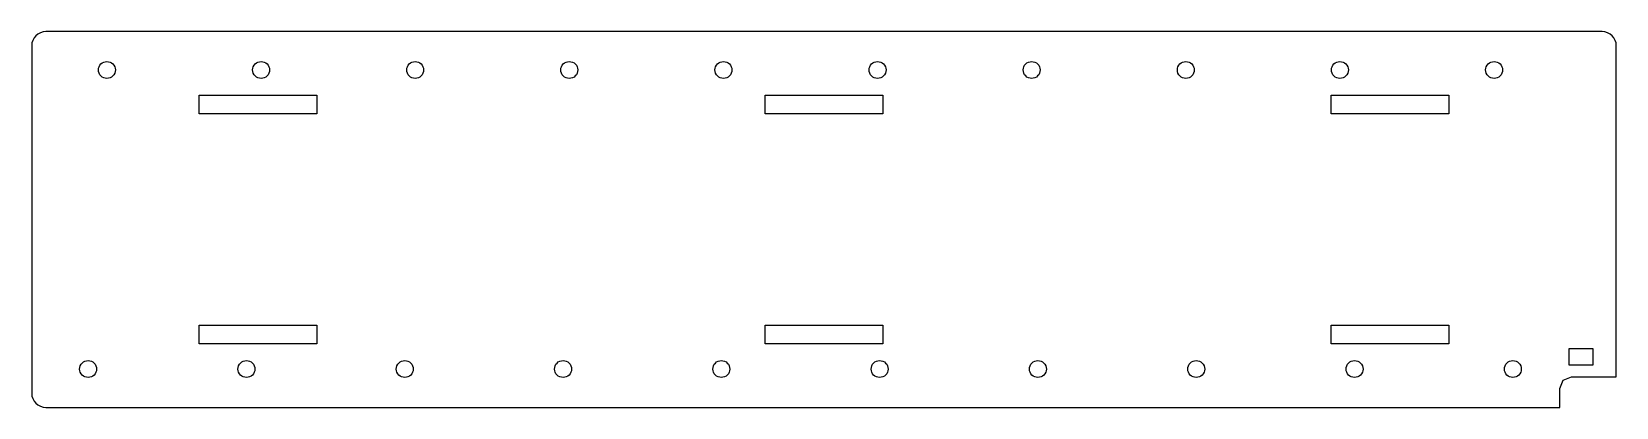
# Model space of a CAD drawing. Header units: metres. Extents: x 0 to 337, y 0 to 80.
import ezdxf

# ---------------------------------------------------------------- set-up
doc = ezdxf.new("R2010")
doc.units = ezdxf.units.M

msp = doc.modelspace()

# ---------------------------------------------------------------- linework, layer by layer
for p, q in [((0.05765, 77.5853), (0, 77)), ((0.22836, 78.148), (0.05765, 77.5853)), ((0.5056, 78.6667), (0.22836, 78.148)), ((0.87869, 79.1213), (0.5056, 78.6667)), ((1.3333, 79.4944), (0.87869, 79.1213)), ((1.85196, 79.7716), (1.3333, 79.4944)), ((2.41473, 79.9424), (1.85196, 79.7716)), ((3, 80), (2.41473, 79.9424)), ((334.001, 80), (3, 80)), ((334.587, 79.9424), (334.001, 80)), ((335.15, 79.7716), (334.587, 79.9424)), ((335.668, 79.4944), (335.15, 79.7716)), ((336.123, 79.1213), (335.668, 79.4944)), ((336.496, 78.6667), (336.123, 79.1213)), ((336.773, 78.148), (336.496, 78.6667)), ((336.944, 77.5853), (336.773, 78.148)), ((337.001, 77), (336.944, 77.5853)), ((0, 77), (0, 3)), ((337.001, 6.5), (337.001, 77)), ((14.2, 71.84), (14.2346, 72.1911)), ((14.2346, 71.4888), (14.2, 71.84)), ((14.2346, 72.1911), (14.337, 72.5288)), ((14.337, 71.1512), (14.2346, 71.4888)), ((14.337, 72.5288), (14.5034, 72.84)), ((14.5034, 70.84), (14.337, 71.1512)), ((14.5034, 72.84), (14.7272, 73.1128)), ((14.7272, 70.5672), (14.5034, 70.84)), ((14.7272, 73.1128), (15, 73.3366)), ((15, 73.3366), (15.3112, 73.503)), ((15.3112, 73.503), (15.6488, 73.6054)), ((15.6488, 73.6054), (16, 73.64)), ((16, 73.64), (16.3512, 73.6054)), ((16.3512, 73.6054), (16.6888, 73.503)), ((16.6888, 73.503), (17, 73.3366)), ((17, 73.3366), (17.2728, 73.1128)), ((17.2728, 73.1128), (17.4966, 72.84)), ((17.4966, 70.84), (17.2728, 70.5672)), ((17.4966, 72.84), (17.663, 72.5288)), ((17.663, 71.1512), (17.4966, 70.84)), ((17.663, 72.5288), (17.7654, 72.1911)), ((17.7654, 71.4888), (17.663, 71.1512)), ((17.7654, 72.1911), (17.8, 71.84)), ((17.8, 71.84), (17.7654, 71.4888)), ((46.978, 71.84), (47.0125, 72.1911)), ((47.0125, 71.4888), (46.978, 71.84)), ((47.0125, 72.1911), (47.115, 72.5288)), ((47.115, 71.1512), (47.0125, 71.4888)), ((47.115, 72.5288), (47.2813, 72.84)), ((47.2813, 70.84), (47.115, 71.1512)), ((47.2813, 72.84), (47.5052, 73.1128)), ((47.5052, 70.5672), (47.2813, 70.84)), ((47.5052, 73.1128), (47.7779, 73.3366)), ((47.7779, 73.3366), (48.0891, 73.503)), ((48.0891, 73.503), (48.4268, 73.6054)), ((48.4268, 73.6054), (48.7779, 73.64)), ((48.7779, 73.64), (49.1291, 73.6054)), ((49.1291, 73.6054), (49.4668, 73.503)), ((49.4668, 73.503), (49.778, 73.3366)), ((49.778, 73.3366), (50.0507, 73.1128)), ((50.0507, 73.1128), (50.2746, 72.84)), ((50.2746, 70.84), (50.0507, 70.5672)), ((50.2746, 72.84), (50.4409, 72.5288)), ((50.4409, 71.1512), (50.2746, 70.84)), ((50.4409, 72.5288), (50.5434, 72.1911)), ((50.5434, 71.4888), (50.4409, 71.1512)), ((50.5434, 72.1911), (50.5779, 71.84)), ((50.5779, 71.84), (50.5434, 71.4888)), ((79.7559, 71.84), (79.7905, 72.1911)), ((79.7905, 71.4888), (79.7559, 71.84)), ((79.7905, 72.1911), (79.8929, 72.5288)), ((79.8929, 71.1512), (79.7905, 71.4888)), ((79.8929, 72.5288), (80.0592, 72.84)), ((80.0592, 70.84), (79.8929, 71.1512)), ((80.0592, 72.84), (80.2831, 73.1128)), ((80.2831, 70.5672), (80.0592, 70.84)), ((80.2831, 73.1128), (80.5559, 73.3366)), ((80.5559, 73.3366), (80.8671, 73.503)), ((80.8671, 73.503), (81.2047, 73.6054)), ((81.2047, 73.6054), (81.5559, 73.64)), ((81.5559, 73.64), (81.907, 73.6054)), ((81.907, 73.6054), (82.2447, 73.503)), ((82.2447, 73.503), (82.5559, 73.3366)), ((82.5559, 73.3366), (82.8287, 73.1128)), ((82.8287, 73.1128), (83.0525, 72.84)), ((83.0525, 70.84), (82.8287, 70.5672)), ((83.0525, 72.84), (83.2189, 72.5288)), ((83.2189, 71.1512), (83.0525, 70.84)), ((83.2189, 72.5288), (83.3213, 72.1911)), ((83.3213, 71.4888), (83.2189, 71.1512)), ((83.3213, 72.1911), (83.3559, 71.84)), ((83.3559, 71.84), (83.3213, 71.4888)), ((112.534, 71.84), (112.568, 72.1911)), ((112.568, 71.4888), (112.534, 71.84)), ((112.568, 72.1911), (112.671, 72.5288)), ((112.671, 71.1512), (112.568, 71.4888)), ((112.671, 72.5288), (112.837, 72.84)), ((112.837, 70.84), (112.671, 71.1512)), ((112.837, 72.84), (113.061, 73.1128)), ((113.061, 70.5672), (112.837, 70.84)), ((113.061, 73.1128), (113.334, 73.3366)), ((113.334, 73.3366), (113.645, 73.503)), ((113.645, 73.503), (113.983, 73.6054)), ((113.983, 73.6054), (114.334, 73.64)), ((114.334, 73.64), (114.685, 73.6054)), ((114.685, 73.6054), (115.023, 73.503)), ((115.023, 73.503), (115.334, 73.3366)), ((115.334, 73.3366), (115.607, 73.1128)), ((115.607, 73.1128), (115.83, 72.84)), ((115.83, 70.84), (115.607, 70.5672)), ((115.83, 72.84), (115.997, 72.5288)), ((115.997, 71.1512), (115.83, 70.84)), ((115.997, 72.5288), (116.099, 72.1911)), ((116.099, 71.4888), (115.997, 71.1512)), ((116.099, 72.1911), (116.134, 71.84)), ((116.134, 71.84), (116.099, 71.4888)), ((145.312, 71.84), (145.346, 72.1911)), ((145.346, 71.4888), (145.312, 71.84)), ((145.346, 72.1911), (145.449, 72.5288)), ((145.449, 71.1512), (145.346, 71.4888)), ((145.449, 72.5288), (145.615, 72.84)), ((145.615, 70.84), (145.449, 71.1512)), ((145.615, 72.84), (145.839, 73.1128)), ((145.839, 70.5672), (145.615, 70.84)), ((145.839, 73.1128), (146.112, 73.3366)), ((146.112, 73.3366), (146.423, 73.503)), ((146.423, 73.503), (146.761, 73.6054)), ((146.761, 73.6054), (147.112, 73.64)), ((147.112, 73.64), (147.463, 73.6054)), ((147.463, 73.6054), (147.801, 73.503)), ((147.801, 73.503), (148.112, 73.3366)), ((148.112, 73.3366), (148.385, 73.1128)), ((148.385, 73.1128), (148.608, 72.84)), ((148.608, 70.84), (148.385, 70.5672)), ((148.608, 72.84), (148.775, 72.5288)), ((148.775, 71.1512), (148.608, 70.84)), ((148.775, 72.5288), (148.877, 72.1911)), ((148.877, 71.4888), (148.775, 71.1512)), ((148.877, 72.1911), (148.912, 71.84)), ((148.912, 71.84), (148.877, 71.4888)), ((178.09, 71.84), (178.124, 72.1911)), ((178.124, 71.4888), (178.09, 71.84)), ((178.124, 72.1911), (178.227, 72.5288)), ((178.227, 71.1512), (178.124, 71.4888)), ((178.227, 72.5288), (178.393, 72.84)), ((178.393, 70.84), (178.227, 71.1512)), ((178.393, 72.84), (178.617, 73.1128)), ((178.617, 70.5672), (178.393, 70.84)), ((178.617, 73.1128), (178.89, 73.3366)), ((178.89, 73.3366), (179.201, 73.503)), ((179.201, 73.503), (179.539, 73.6054)), ((179.539, 73.6054), (179.89, 73.64)), ((179.89, 73.64), (180.241, 73.6054)), ((180.241, 73.6054), (180.579, 73.503)), ((180.579, 73.503), (180.89, 73.3366)), ((180.89, 73.3366), (181.162, 73.1128)), ((181.162, 73.1128), (181.386, 72.84)), ((181.386, 70.84), (181.162, 70.5672)), ((181.386, 72.84), (181.553, 72.5288)), ((181.553, 71.1512), (181.386, 70.84)), ((181.553, 72.5288), (181.655, 72.1911)), ((181.655, 71.4888), (181.553, 71.1512)), ((181.655, 72.1911), (181.69, 71.84)), ((181.69, 71.84), (181.655, 71.4888)), ((210.868, 71.84), (210.902, 72.1911)), ((210.902, 71.4888), (210.868, 71.84)), ((210.902, 72.1911), (211.005, 72.5288)), ((211.005, 71.1512), (210.902, 71.4888)), ((211.005, 72.5288), (211.171, 72.84)), ((211.171, 70.84), (211.005, 71.1512)), ((211.171, 72.84), (211.395, 73.1128)), ((211.395, 70.5672), (211.171, 70.84)), ((211.395, 73.1128), (211.668, 73.3366)), ((211.668, 73.3366), (211.979, 73.503)), ((211.979, 73.503), (212.316, 73.6054)), ((212.316, 73.6054), (212.668, 73.64)), ((212.668, 73.64), (213.019, 73.6054)), ((213.019, 73.6054), (213.356, 73.503)), ((213.356, 73.503), (213.668, 73.3366)), ((213.668, 73.3366), (213.94, 73.1128)), ((213.94, 73.1128), (214.164, 72.84)), ((214.164, 70.84), (213.94, 70.5672)), ((214.164, 72.84), (214.331, 72.5288)), ((214.331, 71.1512), (214.164, 70.84)), ((214.331, 72.5288), (214.433, 72.1911)), ((214.433, 71.4888), (214.331, 71.1512)), ((214.433, 72.1911), (214.468, 71.84)), ((214.468, 71.84), (214.433, 71.4888)), ((243.646, 71.84), (243.68, 72.1911)), ((243.68, 71.4888), (243.646, 71.84)), ((243.68, 72.1911), (243.783, 72.5288)), ((243.783, 71.1512), (243.68, 71.4888)), ((243.783, 72.5288), (243.949, 72.84)), ((243.949, 70.84), (243.783, 71.1512)), ((243.949, 72.84), (244.173, 73.1128)), ((244.173, 70.5672), (243.949, 70.84)), ((244.173, 73.1128), (244.446, 73.3366)), ((244.446, 73.3366), (244.757, 73.503)), ((244.757, 73.503), (245.094, 73.6054)), ((245.094, 73.6054), (245.446, 73.64)), ((245.446, 73.64), (245.797, 73.6054)), ((245.797, 73.6054), (246.134, 73.503)), ((246.134, 73.503), (246.446, 73.3366)), ((246.446, 73.3366), (246.718, 73.1128)), ((246.718, 73.1128), (246.942, 72.84)), ((246.942, 70.84), (246.718, 70.5672)), ((246.942, 72.84), (247.109, 72.5288)), ((247.109, 71.1512), (246.942, 70.84)), ((247.109, 72.5288), (247.211, 72.1911)), ((247.211, 71.4888), (247.109, 71.1512)), ((247.211, 72.1911), (247.246, 71.84)), ((247.246, 71.84), (247.211, 71.4888)), ((276.424, 71.84), (276.458, 72.1911)), ((276.458, 71.4888), (276.424, 71.84)), ((276.458, 72.1911), (276.561, 72.5288)), ((276.561, 71.1512), (276.458, 71.4888)), ((276.561, 72.5288), (276.727, 72.84)), ((276.727, 70.84), (276.561, 71.1512)), ((276.727, 72.84), (276.951, 73.1128)), ((276.951, 70.5672), (276.727, 70.84)), ((276.951, 73.1128), (277.224, 73.3366)), ((277.224, 73.3366), (277.535, 73.503)), ((277.535, 73.503), (277.872, 73.6054)), ((277.872, 73.6054), (278.224, 73.64)), ((278.224, 73.64), (278.575, 73.6054)), ((278.575, 73.6054), (278.912, 73.503)), ((278.912, 73.503), (279.224, 73.3366)), ((279.224, 73.3366), (279.496, 73.1128)), ((279.496, 73.1128), (279.72, 72.84)), ((279.72, 70.84), (279.496, 70.5672)), ((279.72, 72.84), (279.887, 72.5288)), ((279.887, 71.1512), (279.72, 70.84)), ((279.887, 72.5288), (279.989, 72.1911)), ((279.989, 71.4888), (279.887, 71.1512)), ((279.989, 72.1911), (280.024, 71.84)), ((280.024, 71.84), (279.989, 71.4888)), ((309.201, 71.84), (309.236, 72.1911)), ((309.236, 71.4888), (309.201, 71.84)), ((309.236, 72.1911), (309.339, 72.5288)), ((309.339, 71.1512), (309.236, 71.4888)), ((309.339, 72.5288), (309.505, 72.84)), ((309.505, 70.84), (309.339, 71.1512)), ((309.505, 72.84), (309.729, 73.1128)), ((309.729, 70.5672), (309.505, 70.84)), ((309.729, 73.1128), (310.001, 73.3366)), ((310.001, 73.3366), (310.313, 73.503)), ((310.313, 73.503), (310.65, 73.6054)), ((310.65, 73.6054), (311.001, 73.64)), ((311.001, 73.64), (311.353, 73.6054)), ((311.353, 73.6054), (311.69, 73.503)), ((311.69, 73.503), (312.001, 73.3366)), ((312.001, 73.3366), (312.274, 73.1128)), ((312.274, 73.1128), (312.498, 72.84)), ((312.498, 70.84), (312.274, 70.5672)), ((312.498, 72.84), (312.664, 72.5288)), ((312.664, 71.1512), (312.498, 70.84)), ((312.664, 72.5288), (312.767, 72.1911)), ((312.767, 71.4888), (312.664, 71.1512)), ((312.767, 72.1911), (312.801, 71.84)), ((312.801, 71.84), (312.767, 71.4888)), ((15, 70.3434), (14.7272, 70.5672)), ((15.3112, 70.177), (15, 70.3434)), ((15.6488, 70.0746), (15.3112, 70.177)), ((16, 70.04), (15.6488, 70.0746)), ((16.3512, 70.0746), (16, 70.04)), ((16.6888, 70.177), (16.3512, 70.0746)), ((17, 70.3434), (16.6888, 70.177)), ((17.2728, 70.5672), (17, 70.3434)), ((47.7779, 70.3434), (47.5052, 70.5672)), ((48.0891, 70.177), (47.7779, 70.3434)), ((48.4268, 70.0746), (48.0891, 70.177)), ((48.7779, 70.04), (48.4268, 70.0746)), ((49.1291, 70.0746), (48.7779, 70.04)), ((49.4668, 70.177), (49.1291, 70.0746)), ((49.778, 70.3434), (49.4668, 70.177)), ((50.0507, 70.5672), (49.778, 70.3434)), ((80.5559, 70.3434), (80.2831, 70.5672)), ((80.8671, 70.177), (80.5559, 70.3434)), ((81.2047, 70.0746), (80.8671, 70.177)), ((81.5559, 70.04), (81.2047, 70.0746)), ((81.907, 70.0746), (81.5559, 70.04)), ((82.2447, 70.177), (81.907, 70.0746)), ((82.5559, 70.3434), (82.2447, 70.177)), ((82.8287, 70.5672), (82.5559, 70.3434)), ((113.334, 70.3434), (113.061, 70.5672)), ((113.645, 70.177), (113.334, 70.3434)), ((113.983, 70.0746), (113.645, 70.177)), ((114.334, 70.04), (113.983, 70.0746)), ((114.685, 70.0746), (114.334, 70.04)), ((115.023, 70.177), (114.685, 70.0746)), ((115.334, 70.3434), (115.023, 70.177)), ((115.607, 70.5672), (115.334, 70.3434)), ((146.112, 70.3434), (145.839, 70.5672)), ((146.423, 70.177), (146.112, 70.3434)), ((146.761, 70.0746), (146.423, 70.177)), ((147.112, 70.04), (146.761, 70.0746)), ((147.463, 70.0746), (147.112, 70.04)), ((147.801, 70.177), (147.463, 70.0746)), ((148.112, 70.3434), (147.801, 70.177)), ((148.385, 70.5672), (148.112, 70.3434)), ((178.89, 70.3434), (178.617, 70.5672)), ((179.201, 70.177), (178.89, 70.3434)), ((179.539, 70.0746), (179.201, 70.177)), ((179.89, 70.04), (179.539, 70.0746)), ((180.241, 70.0746), (179.89, 70.04)), ((180.579, 70.177), (180.241, 70.0746)), ((180.89, 70.3434), (180.579, 70.177)), ((181.162, 70.5672), (180.89, 70.3434)), ((211.668, 70.3434), (211.395, 70.5672)), ((211.979, 70.177), (211.668, 70.3434)), ((212.316, 70.0746), (211.979, 70.177)), ((212.668, 70.04), (212.316, 70.0746)), ((213.019, 70.0746), (212.668, 70.04)), ((213.356, 70.177), (213.019, 70.0746)), ((213.668, 70.3434), (213.356, 70.177)), ((213.94, 70.5672), (213.668, 70.3434)), ((244.446, 70.3434), (244.173, 70.5672)), ((244.757, 70.177), (244.446, 70.3434)), ((245.094, 70.0746), (244.757, 70.177)), ((245.446, 70.04), (245.094, 70.0746)), ((245.797, 70.0746), (245.446, 70.04)), ((246.134, 70.177), (245.797, 70.0746)), ((246.446, 70.3434), (246.134, 70.177)), ((246.718, 70.5672), (246.446, 70.3434)), ((277.224, 70.3434), (276.951, 70.5672)), ((277.535, 70.177), (277.224, 70.3434)), ((277.872, 70.0746), (277.535, 70.177)), ((278.224, 70.04), (277.872, 70.0746)), ((278.575, 70.0746), (278.224, 70.04)), ((278.912, 70.177), (278.575, 70.0746)), ((279.224, 70.3434), (278.912, 70.177)), ((279.496, 70.5672), (279.224, 70.3434)), ((310.001, 70.3434), (309.729, 70.5672)), ((310.313, 70.177), (310.001, 70.3434)), ((310.65, 70.0746), (310.313, 70.177)), ((311.001, 70.04), (310.65, 70.0746)), ((311.353, 70.0746), (311.001, 70.04)), ((311.69, 70.177), (311.353, 70.0746)), ((312.001, 70.3434), (311.69, 70.177)), ((312.274, 70.5672), (312.001, 70.3434)), ((35.6431, 62.5), (35.6431, 66.5)), ((35.6431, 66.5), (60.6431, 66.5)), ((60.6431, 66.5), (60.6431, 62.5)), ((156.001, 62.5), (156.001, 66.5)), ((156.001, 66.5), (181.001, 66.5)), ((181.001, 66.5), (181.001, 62.5)), ((276.358, 62.5), (276.358, 66.5)), ((276.358, 66.5), (301.358, 66.5)), ((301.358, 66.5), (301.358, 62.5)), ((60.6431, 62.5), (35.6431, 62.5)), ((181.001, 62.5), (156.001, 62.5)), ((301.358, 62.5), (276.358, 62.5)), ((35.6431, 13.5), (35.6431, 17.5)), ((35.6431, 17.5), (60.6431, 17.5)), ((60.6431, 17.5), (60.6431, 13.5)), ((156.001, 13.5), (156.001, 17.5)), ((156.001, 17.5), (181.001, 17.5)), ((181.001, 17.5), (181.001, 13.5)), ((276.358, 13.5), (276.358, 17.5)), ((276.358, 17.5), (301.358, 17.5)), ((301.358, 17.5), (301.358, 13.5)), ((60.6431, 13.5), (35.6431, 13.5)), ((181.001, 13.5), (156.001, 13.5)), ((301.358, 13.5), (276.358, 13.5)), ((327.001, 9), (327.001, 12.5)), ((327.001, 12.5), (332.001, 12.5)), ((332.001, 12.5), (332.001, 9)), ((10.2, 8.15999), (10.2346, 8.51114)), ((10.2346, 7.80884), (10.2, 8.15999)), ((10.2346, 8.51114), (10.337, 8.84882)), ((10.337, 7.47116), (10.2346, 7.80884)), ((10.337, 8.84882), (10.5034, 9.16)), ((10.5034, 7.15997), (10.337, 7.47116)), ((10.5034, 9.16), (10.7272, 9.43277)), ((10.7272, 6.88721), (10.5034, 7.15997)), ((10.7272, 9.43277), (11, 9.65663)), ((11, 6.66335), (10.7272, 6.88721)), ((11, 9.65663), (11.3112, 9.82297)), ((11.3112, 9.82297), (11.6488, 9.9254)), ((11.6488, 9.9254), (12, 9.95998)), ((12, 9.95998), (12.3512, 9.9254)), ((12.3512, 9.9254), (12.6888, 9.82297)), ((12.6888, 9.82297), (13, 9.65663)), ((13, 9.65663), (13.2728, 9.43277)), ((13.2728, 6.88721), (13, 6.66335)), ((13.2728, 9.43277), (13.4966, 9.16)), ((13.4966, 7.15997), (13.2728, 6.88721)), ((13.4966, 9.16), (13.663, 8.84882)), ((13.663, 7.47116), (13.4966, 7.15997)), ((13.663, 8.84882), (13.7654, 8.51114)), ((13.7654, 7.80884), (13.663, 7.47116)), ((13.7654, 8.51114), (13.8, 8.15999)), ((13.8, 8.15999), (13.7654, 7.80884)), ((43.8668, 8.15999), (43.9014, 8.51114)), ((43.9014, 7.80884), (43.8668, 8.15999)), ((43.9014, 8.51114), (44.0038, 8.84882)), ((44.0038, 7.47116), (43.9014, 7.80884)), ((44.0038, 8.84882), (44.1702, 9.16)), ((44.1702, 7.15997), (44.0038, 7.47116)), ((44.1702, 9.16), (44.394, 9.43277)), ((44.394, 6.88721), (44.1702, 7.15997)), ((44.394, 9.43277), (44.6668, 9.65663)), ((44.6668, 6.66335), (44.394, 6.88721)), ((44.6668, 9.65663), (44.978, 9.82297)), ((44.978, 9.82297), (45.3157, 9.9254)), ((45.3157, 9.9254), (45.6668, 9.95998)), ((45.6668, 9.95998), (46.018, 9.9254)), ((46.018, 9.9254), (46.3557, 9.82297)), ((46.3557, 9.82297), (46.6668, 9.65663)), ((46.6668, 9.65663), (46.9396, 9.43277)), ((46.9396, 6.88721), (46.6668, 6.66335)), ((46.9396, 9.43277), (47.1635, 9.16)), ((47.1635, 7.15997), (46.9396, 6.88721)), ((47.1635, 9.16), (47.3298, 8.84882)), ((47.3298, 7.47116), (47.1635, 7.15997)), ((47.3298, 8.84882), (47.4322, 8.51114)), ((47.4322, 7.80884), (47.3298, 7.47116)), ((47.4322, 8.51114), (47.4668, 8.15999)), ((47.4668, 8.15999), (47.4322, 7.80884)), ((77.5337, 8.15999), (77.5682, 8.51114)), ((77.5682, 7.80884), (77.5337, 8.15999)), ((77.5682, 8.51114), (77.6707, 8.84882)), ((77.6707, 7.47116), (77.5682, 7.80884)), ((77.6707, 8.84882), (77.837, 9.16)), ((77.837, 7.15997), (77.6707, 7.47116)), ((77.837, 9.16), (78.0609, 9.43277)), ((78.0609, 6.88721), (77.837, 7.15997)), ((78.0609, 9.43277), (78.3336, 9.65663)), ((78.3336, 6.66335), (78.0609, 6.88721)), ((78.3336, 9.65663), (78.6448, 9.82297)), ((78.6448, 9.82297), (78.9825, 9.9254)), ((78.9825, 9.9254), (79.3336, 9.95998)), ((79.3336, 9.95998), (79.6848, 9.9254)), ((79.6848, 9.9254), (80.0225, 9.82297)), ((80.0225, 9.82297), (80.3337, 9.65663)), ((80.3337, 9.65663), (80.6064, 9.43277)), ((80.6064, 6.88721), (80.3337, 6.66335)), ((80.6064, 9.43277), (80.8303, 9.16)), ((80.8303, 7.15997), (80.6064, 6.88721)), ((80.8303, 9.16), (80.9966, 8.84882)), ((80.9966, 7.47116), (80.8303, 7.15997)), ((80.9966, 8.84882), (81.0991, 8.51114)), ((81.0991, 7.80884), (80.9966, 7.47116)), ((81.0991, 8.51114), (81.1336, 8.15999)), ((81.1336, 8.15999), (81.0991, 7.80884)), ((111.201, 8.15999), (111.235, 8.51114)), ((111.235, 7.80884), (111.201, 8.15999)), ((111.235, 8.51114), (111.338, 8.84882)), ((111.338, 7.47116), (111.235, 7.80884)), ((111.338, 8.84882), (111.504, 9.16)), ((111.504, 7.15997), (111.338, 7.47116)), ((111.504, 9.16), (111.728, 9.43277)), ((111.728, 6.88721), (111.504, 7.15997)), ((111.728, 9.43277), (112, 9.65663)), ((112, 6.66335), (111.728, 6.88721)), ((112, 9.65663), (112.312, 9.82297)), ((112.312, 9.82297), (112.649, 9.9254)), ((112.649, 9.9254), (113, 9.95998)), ((113, 9.95998), (113.352, 9.9254)), ((113.352, 9.9254), (113.689, 9.82297)), ((113.689, 9.82297), (114.001, 9.65663)), ((114.001, 9.65663), (114.273, 9.43277)), ((114.273, 6.88721), (114.001, 6.66335)), ((114.273, 9.43277), (114.497, 9.16)), ((114.497, 7.15997), (114.273, 6.88721)), ((114.497, 9.16), (114.663, 8.84882)), ((114.663, 7.47116), (114.497, 7.15997)), ((114.663, 8.84882), (114.766, 8.51114)), ((114.766, 7.80884), (114.663, 7.47116)), ((114.766, 8.51114), (114.8, 8.15999)), ((114.8, 8.15999), (114.766, 7.80884)), ((144.867, 8.15999), (144.902, 8.51114)), ((144.902, 7.80884), (144.867, 8.15999)), ((144.902, 8.51114), (145.004, 8.84882)), ((145.004, 7.47116), (144.902, 7.80884)), ((145.004, 8.84882), (145.171, 9.16)), ((145.171, 7.15997), (145.004, 7.47116)), ((145.171, 9.16), (145.395, 9.43277)), ((145.395, 6.88721), (145.171, 7.15997)), ((145.395, 9.43277), (145.667, 9.65663)), ((145.667, 6.66335), (145.395, 6.88721)), ((145.667, 9.65663), (145.978, 9.82297)), ((145.978, 9.82297), (146.316, 9.9254)), ((146.316, 9.9254), (146.667, 9.95998)), ((146.667, 9.95998), (147.018, 9.9254)), ((147.018, 9.9254), (147.356, 9.82297)), ((147.356, 9.82297), (147.667, 9.65663)), ((147.667, 9.65663), (147.94, 9.43277)), ((147.94, 6.88721), (147.667, 6.66335)), ((147.94, 9.43277), (148.164, 9.16)), ((148.164, 7.15997), (147.94, 6.88721)), ((148.164, 9.16), (148.33, 8.84882)), ((148.33, 7.47116), (148.164, 7.15997)), ((148.33, 8.84882), (148.433, 8.51114)), ((148.433, 7.80884), (148.33, 7.47116)), ((148.433, 8.51114), (148.467, 8.15999)), ((148.467, 8.15999), (148.433, 7.80884)), ((178.534, 8.15999), (178.569, 8.51114)), ((178.569, 7.80884), (178.534, 8.15999)), ((178.569, 8.51114), (178.671, 8.84882)), ((178.671, 7.47116), (178.569, 7.80884)), ((178.671, 8.84882), (178.838, 9.16)), ((178.838, 7.15997), (178.671, 7.47116)), ((178.838, 9.16), (179.061, 9.43277)), ((179.061, 6.88721), (178.838, 7.15997)), ((179.061, 9.43277), (179.334, 9.65663)), ((179.334, 6.66335), (179.061, 6.88721)), ((179.334, 9.65663), (179.645, 9.82297)), ((179.645, 9.82297), (179.983, 9.9254)), ((179.983, 9.9254), (180.334, 9.95998)), ((180.334, 9.95998), (180.685, 9.9254)), ((180.685, 9.9254), (181.023, 9.82297)), ((181.023, 9.82297), (181.334, 9.65663)), ((181.334, 9.65663), (181.607, 9.43277)), ((181.607, 6.88721), (181.334, 6.66335)), ((181.607, 9.43277), (181.831, 9.16)), ((181.831, 7.15997), (181.607, 6.88721)), ((181.831, 9.16), (181.997, 8.84882)), ((181.997, 7.47116), (181.831, 7.15997)), ((181.997, 8.84882), (182.1, 8.51114)), ((182.1, 7.80884), (181.997, 7.47116)), ((182.1, 8.51114), (182.134, 8.15999)), ((182.134, 8.15999), (182.1, 7.80884)), ((212.201, 8.15999), (212.236, 8.51114)), ((212.236, 7.80884), (212.201, 8.15999)), ((212.236, 8.51114), (212.338, 8.84882)), ((212.338, 7.47116), (212.236, 7.80884)), ((212.338, 8.84882), (212.504, 9.16)), ((212.504, 7.15997), (212.338, 7.47116)), ((212.504, 9.16), (212.728, 9.43277)), ((212.728, 6.88721), (212.504, 7.15997)), ((212.728, 9.43277), (213.001, 9.65663)), ((213.001, 6.66335), (212.728, 6.88721)), ((213.001, 9.65663), (213.312, 9.82297)), ((213.312, 9.82297), (213.65, 9.9254)), ((213.65, 9.9254), (214.001, 9.95998)), ((214.001, 9.95998), (214.352, 9.9254)), ((214.352, 9.9254), (214.69, 9.82297)), ((214.69, 9.82297), (215.001, 9.65663)), ((215.001, 9.65663), (215.274, 9.43277)), ((215.274, 6.88721), (215.001, 6.66335)), ((215.274, 9.43277), (215.498, 9.16)), ((215.498, 7.15997), (215.274, 6.88721)), ((215.498, 9.16), (215.664, 8.84882)), ((215.664, 7.47116), (215.498, 7.15997)), ((215.664, 8.84882), (215.766, 8.51114)), ((215.766, 7.80884), (215.664, 7.47116)), ((215.766, 8.51114), (215.801, 8.15999)), ((215.801, 8.15999), (215.766, 7.80884)), ((245.868, 8.15999), (245.902, 8.51114)), ((245.902, 7.80884), (245.868, 8.15999)), ((245.902, 8.51114), (246.005, 8.84882)), ((246.005, 7.47116), (245.902, 7.80884)), ((246.005, 8.84882), (246.171, 9.16)), ((246.171, 7.15997), (246.005, 7.47116)), ((246.171, 9.16), (246.395, 9.43277)), ((246.395, 6.88721), (246.171, 7.15997)), ((246.395, 9.43277), (246.668, 9.65663)), ((246.668, 6.66335), (246.395, 6.88721)), ((246.668, 9.65663), (246.979, 9.82297)), ((246.979, 9.82297), (247.317, 9.9254)), ((247.317, 9.9254), (247.668, 9.95998)), ((247.668, 9.95998), (248.019, 9.9254)), ((248.019, 9.9254), (248.357, 9.82297)), ((248.357, 9.82297), (248.668, 9.65663)), ((248.668, 9.65663), (248.941, 9.43277)), ((248.941, 6.88721), (248.668, 6.66335)), ((248.941, 9.43277), (249.164, 9.16)), ((249.164, 7.15997), (248.941, 6.88721)), ((249.164, 9.16), (249.331, 8.84882)), ((249.331, 7.47116), (249.164, 7.15997)), ((249.331, 8.84882), (249.433, 8.51114)), ((249.433, 7.80884), (249.331, 7.47116)), ((249.433, 8.51114), (249.468, 8.15999)), ((249.468, 8.15999), (249.433, 7.80884)), ((279.535, 8.15999), (279.569, 8.51114)), ((279.569, 7.80884), (279.535, 8.15999)), ((279.569, 8.51114), (279.672, 8.84882)), ((279.672, 7.47116), (279.569, 7.80884)), ((279.672, 8.84882), (279.838, 9.16)), ((279.838, 7.15997), (279.672, 7.47116)), ((279.838, 9.16), (280.062, 9.43277)), ((280.062, 6.88721), (279.838, 7.15997)), ((280.062, 9.43277), (280.335, 9.65663)), ((280.335, 6.66335), (280.062, 6.88721)), ((280.335, 9.65663), (280.646, 9.82297)), ((280.646, 9.82297), (280.983, 9.9254)), ((280.983, 9.9254), (281.335, 9.95998)), ((281.335, 9.95998), (281.686, 9.9254)), ((281.686, 9.9254), (282.023, 9.82297)), ((282.023, 9.82297), (282.335, 9.65663)), ((282.335, 9.65663), (282.607, 9.43277)), ((282.607, 6.88721), (282.335, 6.66335)), ((282.607, 9.43277), (282.831, 9.16)), ((282.831, 7.15997), (282.607, 6.88721)), ((282.831, 9.16), (282.998, 8.84882)), ((282.998, 7.47116), (282.831, 7.15997)), ((282.998, 8.84882), (283.1, 8.51114)), ((283.1, 7.80884), (282.998, 7.47116)), ((283.1, 8.51114), (283.135, 8.15999)), ((283.135, 8.15999), (283.1, 7.80884)), ((313.201, 8.15999), (313.236, 8.51114)), ((313.236, 7.80884), (313.201, 8.15999)), ((313.236, 8.51114), (313.339, 8.84882)), ((313.339, 7.47116), (313.236, 7.80884)), ((313.339, 8.84882), (313.505, 9.16)), ((313.505, 7.15997), (313.339, 7.47116)), ((313.505, 9.16), (313.729, 9.43277)), ((313.729, 6.88721), (313.505, 7.15997)), ((313.729, 9.43277), (314.001, 9.65663)), ((314.001, 6.66335), (313.729, 6.88721)), ((314.001, 9.65663), (314.313, 9.82297)), ((314.313, 9.82297), (314.65, 9.9254)), ((314.65, 9.9254), (315.001, 9.95998)), ((315.001, 9.95998), (315.353, 9.9254)), ((315.353, 9.9254), (315.69, 9.82297)), ((315.69, 9.82297), (316.001, 9.65663)), ((316.001, 9.65663), (316.274, 9.43277)), ((316.274, 6.88721), (316.001, 6.66335)), ((316.274, 9.43277), (316.498, 9.16)), ((316.498, 7.15997), (316.274, 6.88721)), ((316.498, 9.16), (316.664, 8.84882)), ((316.664, 7.47116), (316.498, 7.15997)), ((316.664, 8.84882), (316.767, 8.51114)), ((316.767, 7.80884), (316.664, 7.47116)), ((316.767, 8.51114), (316.801, 8.15999)), ((316.801, 8.15999), (316.767, 7.80884)), ((332.001, 9), (327.001, 9)), ((11.3112, 6.49701), (11, 6.66335)), ((11.6488, 6.39458), (11.3112, 6.49701)), ((12, 6.36), (11.6488, 6.39458)), ((12.3512, 6.39458), (12, 6.36)), ((12.6888, 6.49701), (12.3512, 6.39458)), ((13, 6.66335), (12.6888, 6.49701)), ((44.978, 6.49701), (44.6668, 6.66335)), ((45.3157, 6.39458), (44.978, 6.49701)), ((45.6668, 6.36), (45.3157, 6.39458)), ((46.018, 6.39458), (45.6668, 6.36)), ((46.3557, 6.49701), (46.018, 6.39458)), ((46.6668, 6.66335), (46.3557, 6.49701)), ((78.6448, 6.49701), (78.3336, 6.66335)), ((78.9825, 6.39458), (78.6448, 6.49701)), ((79.3336, 6.36), (78.9825, 6.39458)), ((79.6848, 6.39458), (79.3336, 6.36)), ((80.0225, 6.49701), (79.6848, 6.39458)), ((80.3337, 6.66335), (80.0225, 6.49701)), ((112.312, 6.49701), (112, 6.66335)), ((112.649, 6.39458), (112.312, 6.49701)), ((113, 6.36), (112.649, 6.39458)), ((113.352, 6.39458), (113, 6.36)), ((113.689, 6.49701), (113.352, 6.39458)), ((114.001, 6.66335), (113.689, 6.49701)), ((145.978, 6.49701), (145.667, 6.66335)), ((146.316, 6.39458), (145.978, 6.49701)), ((146.667, 6.36), (146.316, 6.39458)), ((147.018, 6.39458), (146.667, 6.36)), ((147.356, 6.49701), (147.018, 6.39458)), ((147.667, 6.66335), (147.356, 6.49701)), ((179.645, 6.49701), (179.334, 6.66335)), ((179.983, 6.39458), (179.645, 6.49701)), ((180.334, 6.36), (179.983, 6.39458)), ((180.685, 6.39458), (180.334, 6.36)), ((181.023, 6.49701), (180.685, 6.39458)), ((181.334, 6.66335), (181.023, 6.49701)), ((213.312, 6.49701), (213.001, 6.66335)), ((213.65, 6.39458), (213.312, 6.49701)), ((214.001, 6.36), (213.65, 6.39458)), ((214.352, 6.39458), (214.001, 6.36)), ((214.69, 6.49701), (214.352, 6.39458)), ((215.001, 6.66335), (214.69, 6.49701)), ((246.979, 6.49701), (246.668, 6.66335)), ((247.317, 6.39458), (246.979, 6.49701)), ((247.668, 6.36), (247.317, 6.39458)), ((248.019, 6.39458), (247.668, 6.36)), ((248.357, 6.49701), (248.019, 6.39458)), ((248.668, 6.66335), (248.357, 6.49701)), ((280.646, 6.49701), (280.335, 6.66335)), ((280.983, 6.39458), (280.646, 6.49701)), ((281.335, 6.36), (280.983, 6.39458)), ((281.686, 6.39458), (281.335, 6.36)), ((282.023, 6.49701), (281.686, 6.39458)), ((282.335, 6.66335), (282.023, 6.49701)), ((314.313, 6.49701), (314.001, 6.66335)), ((314.65, 6.39458), (314.313, 6.49701)), ((315.001, 6.36), (314.65, 6.39458)), ((315.353, 6.39458), (315.001, 6.36)), ((315.69, 6.49701), (315.353, 6.39458)), ((316.001, 6.66335), (315.69, 6.49701)), ((325.001, 4), (325.734, 5.76776)), ((325.001, 0), (325.001, 4)), ((325.734, 5.76776), (327.501, 6.5)), ((327.501, 6.5), (337.001, 6.5)), ((0, 3), (0.05765, 2.41473)), ((0.05765, 2.41473), (0.22836, 1.85196)), ((0.22836, 1.85196), (0.5056, 1.3333)), ((0.5056, 1.3333), (0.87869, 0.87869)), ((0.87869, 0.87869), (1.3333, 0.5056)), ((1.3333, 0.5056), (1.85196, 0.22836)), ((1.85196, 0.22836), (2.41473, 0.05765)), ((2.41473, 0.05765), (3, 0)), ((3, 0), (325.001, 0))]:
    msp.add_line(p, q)

doc.saveas('drawing.dxf')
